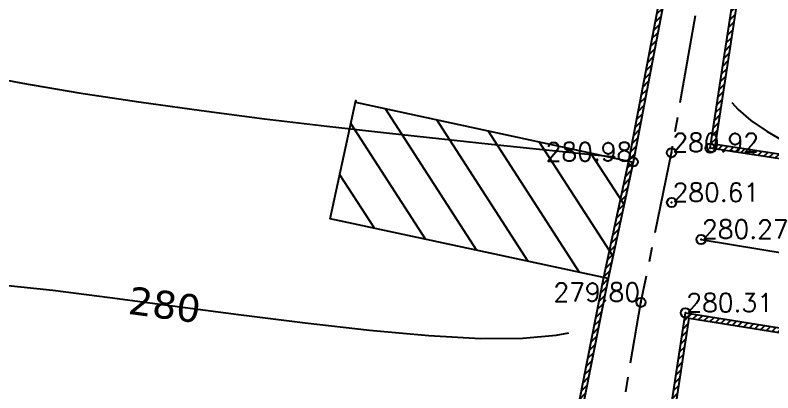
# Model space of a CAD drawing. Header units: millimetres. Extents: x 524954 to 526204, y 9523489 to 9524010.
# Drawn here: x 525711.46 to 525752.31, y 9523749.57 to 9523769.94 of the extents above; entities that cross this region are included whole.
import ezdxf
from ezdxf.enums import TextEntityAlignment as Align

# ---------------------------------------------------------------- set-up
doc = ezdxf.new("R2010")
doc.units = ezdxf.units.MM
doc.header["$PDMODE"] = 32
doc.header["$PDSIZE"] = 0.5
doc.linetypes.add('AXES2', pattern=[28.575, 19.05, -3.175, 3.175, -3.175])
for name, color, linetype in [('Axe_Piste', 3, 'AXES2'), ('Bati', 6, 'Continuous'), ('Bati_H', 1, 'Continuous'), ('Cloture', 7, 'Continuous'), ('CN_01_00', 3, 'Continuous'), ('CN_02_00', 4, 'Continuous'), ('CN_10_00', 1, 'Continuous'), ('Cotation Courbes de niveau', 7, 'Continuous'), ('Murs', 1, 'Continuous'), ('TopoAlt', 3, 'Continuous'), ('TOPOJIS', 7, 'Continuous')]:
    doc.layers.add(name, color=color, linetype=linetype)
doc.styles.add('Simplex 1.0', font='Simplex.shx', dxfattribs={"width": 0.99, "height": 1})
doc.styles.add('Verdana 1.0', font='verdana.ttf', dxfattribs={"width": 0.99, "height": 1})
pattern_1 = [(45, (0, 0), (-0.1767766952966, 0.1767766952966), [])]

# ---------------------------------------------------------------- blocks, each defined once
blk = doc.blocks.new('TCPOINT M')
at = {"color": 0}
blk.add_point((0, 0), dxfattribs=at)
at = {"layer": 'TopoAlt', "style": 'Simplex 1.0', "width": 0.99}
blk.add_attdef('ALT', (0.15, 0.15), '', height=1, dxfattribs=at)

msp = doc.modelspace()

# ---------------------------------------------------------------- hatches: boundary and pattern name
at = {"layer": 'Bati_H'}
h = msp.add_hatch(dxfattribs=at)
h.set_pattern_fill('_U', color=256, scale=2, angle=-57.1415, style=0, pattern_type=0)
h.set_pattern_definition([(302.858471623, (0, 0), (1.6800266811, 1.0851314901), [])])
h.paths.add_polyline_path([(525744.777, 9523762.017), (525743.425, 9523755.732), (525728.449, 9523758.954), (525729.822, 9523765.335), (525729.802, 9523765.239)])
at = {"layer": 'Murs'}
h = msp.add_hatch(dxfattribs=at)
h.set_pattern_fill('_U', color=256, scale=0.25, angle=45, style=0, pattern_type=0)
h.set_pattern_definition(pattern_1)
h.paths.add_polyline_path([(525748.919, 9523783.74), (525744.777, 9523762.017), (525743.425, 9523755.732), (525741.259, 9523744.774), (525741.014, 9523744.823), (525743.18, 9523755.783), (525744.532, 9523762.067), (525748.673, 9523783.786)])
h = msp.add_hatch(dxfattribs=at)
h.set_pattern_fill('_U', color=256, scale=0.25, angle=45, style=0, pattern_type=0)
h.set_pattern_definition(pattern_1)
h.paths.add_polyline_path([(525783.633, 9523757.454), (525748.927, 9523762.76), (525752.047, 9523783.157), (525752.294, 9523783.119), (525749.212, 9523762.969), (525783.671, 9523757.701)])
h = msp.add_hatch(dxfattribs=at)
h.set_pattern_fill('_U', color=256, scale=0.25, angle=45, style=0, pattern_type=0)
h.set_pattern_definition(pattern_1)
h.paths.add_polyline_path([(525744.447, 9523733.266), (525747.595, 9523753.882), (525765.953, 9523750.957), (525782.851, 9523748.623), (525782.816, 9523748.375), (525765.916, 9523750.709), (525747.804, 9523753.595), (525744.694, 9523733.229)])

# ---------------------------------------------------------------- linework, layer by layer
at = {"layer": 'Axe_Piste', "ltscale": 0.25, "flags": 128}
for points in [[(525737.962, 9523716.104), (525743.499, 9523744.509), (525745.199, 9523754.446), (525745.199, 9523754.446), (525745.199, 9523754.446), (525746.844, 9523762.519), (525750.369, 9523782.804)], [(525748.441, 9523757.841), (525768.094, 9523754.579), (525783.07, 9523752.733), (525789.498, 9523752.619), (525809.979, 9523750.73), (525834.488, 9523746.577), (525867.128, 9523739.752)]]:
    msp.add_lwpolyline(points, dxfattribs=at)
at = {"layer": 'Bati', "flags": 128}
msp.add_lwpolyline([(525744.777, 9523762.017), (525743.425, 9523755.732), (525728.449, 9523758.954), (525729.822, 9523765.335), (525729.802, 9523765.239)], close=True, dxfattribs=at)
at = {"layer": 'Cloture', "flags": 128}
for points in [[(525749.534, 9523783.732), (525748.698, 9523783.919), (525744.532, 9523762.067), (525743.18, 9523755.783), (525741.014, 9523744.823)], [(525749.479, 9523783.488), (525748.896, 9523783.619), (525744.777, 9523762.017), (525743.425, 9523755.732), (525741.259, 9523744.774)], [(525783.633, 9523757.454), (525748.927, 9523762.76), (525752.047, 9523783.157)], [(525783.671, 9523757.701), (525749.212, 9523762.969), (525752.294, 9523783.119)], [(525744.447, 9523733.266), (525747.595, 9523753.882), (525765.953, 9523750.957), (525782.851, 9523748.623)], [(525744.694, 9523733.229), (525747.804, 9523753.595), (525765.916, 9523750.709), (525782.816, 9523748.375)]]:
    msp.add_lwpolyline(points, dxfattribs=at)
at = {"layer": 'CN_01_00', "elevation": 281, "flags": 128}
msp.add_lwpolyline([(525709.041, 9523766.802), (525711.859, 9523766.268), (525714.895, 9523765.751), (525718.134, 9523765.256), (525721.503, 9523764.789), (525724.91, 9523764.352), (525728.265, 9523763.949), (525731.479, 9523763.584), (525734.462, 9523763.259), (525737.123, 9523762.979), (525739.373, 9523762.746), (525741.148, 9523762.562), (525742.487, 9523762.425), (525743.458, 9523762.33), (525743.813, 9523762.299)], dxfattribs=at)
at = {"layer": 'CN_02_00', "elevation": 282, "flags": 128}
msp.add_lwpolyline([(525750.091, 9523765.235), (525750.445, 9523764.849), (525751.129, 9523764.263), (525752.007, 9523763.655), (525753.109, 9523763.024)], dxfattribs=at)
at = {"layer": 'CN_10_00', "elevation": 280, "flags": 128}
msp.add_lwpolyline([(525710.898, 9523755.382), (525713.502, 9523755.098), (525716.568, 9523754.712), (525719.951, 9523754.264), (525723.507, 9523753.795), (525727.09, 9523753.345), (525730.556, 9523752.952), (525733.76, 9523752.659), (525736.556, 9523752.503), (525738.835, 9523752.515), (525740.627, 9523752.672), (525741.313, 9523752.808)], dxfattribs=at)

# ---------------------------------------------------------------- block references
at = {"layer": 'TOPOJIS'}
ref = msp.add_blockref('TCPOINT M', (525746.844, 9523762.519, 280.92), dxfattribs=at)
ref.add_attrib('ALT', '280.92', (525746.894, 9523762.569, 280.92), dxfattribs={"layer": 'TopoAlt', "height": 1, "style": 'Simplex 1.0', "width": 0.99})
ref = msp.add_blockref('TCPOINT M', (525744.777, 9523762.017, 280.98), dxfattribs=at)
ref.add_attrib('ALT', '280.98', dxfattribs={"layer": 'TopoAlt', "height": 1, "style": 'Simplex 1.0', "width": 0.99}).set_placement((525744.727, 9523762.067, 280.98), align=Align.RIGHT)
msp.add_blockref('TCPOINT M', (525748.927, 9523762.76, 281.71), dxfattribs=at)
ref = msp.add_blockref('TCPOINT M', (525746.851, 9523759.832, 280.61), dxfattribs=at)
ref.add_attrib('ALT', '280.61', (525746.901, 9523759.882, 280.61), dxfattribs={"layer": 'TopoAlt', "height": 1, "style": 'Simplex 1.0', "width": 0.99})
ref = msp.add_blockref('TCPOINT M', (525748.441, 9523757.841, 280.27), dxfattribs=at)
ref.add_attrib('ALT', '280.27', (525748.491, 9523757.891, 280.27), dxfattribs={"layer": 'TopoAlt', "height": 1, "style": 'Simplex 1.0', "width": 0.99})
ref = msp.add_blockref('TCPOINT M', (525745.199, 9523754.446, 279.8), dxfattribs=at)
ref.add_attrib('ALT', '279.80', dxfattribs={"layer": 'TopoAlt', "height": 1, "style": 'Simplex 1.0', "width": 0.99}).set_placement((525745.149, 9523754.496, 279.8), align=Align.RIGHT)
ref = msp.add_blockref('TCPOINT M', (525747.595, 9523753.882, 280.31), dxfattribs=at)
ref.add_attrib('ALT', '280.31', (525747.645, 9523753.932, 280.31), dxfattribs={"layer": 'TopoAlt', "height": 1, "style": 'Simplex 1.0', "width": 0.99})

# ---------------------------------------------------------------- texts
at = {"layer": 'Cotation Courbes de niveau', "style": 'Verdana 1.0', "width": 0.99}
msp.add_text('280', height=1.5, rotation=352.4663, dxfattribs=at).set_placement((525719.525, 9523754.321, 280), align=Align.MIDDLE_CENTER)

doc.saveas('drawing.dxf')
